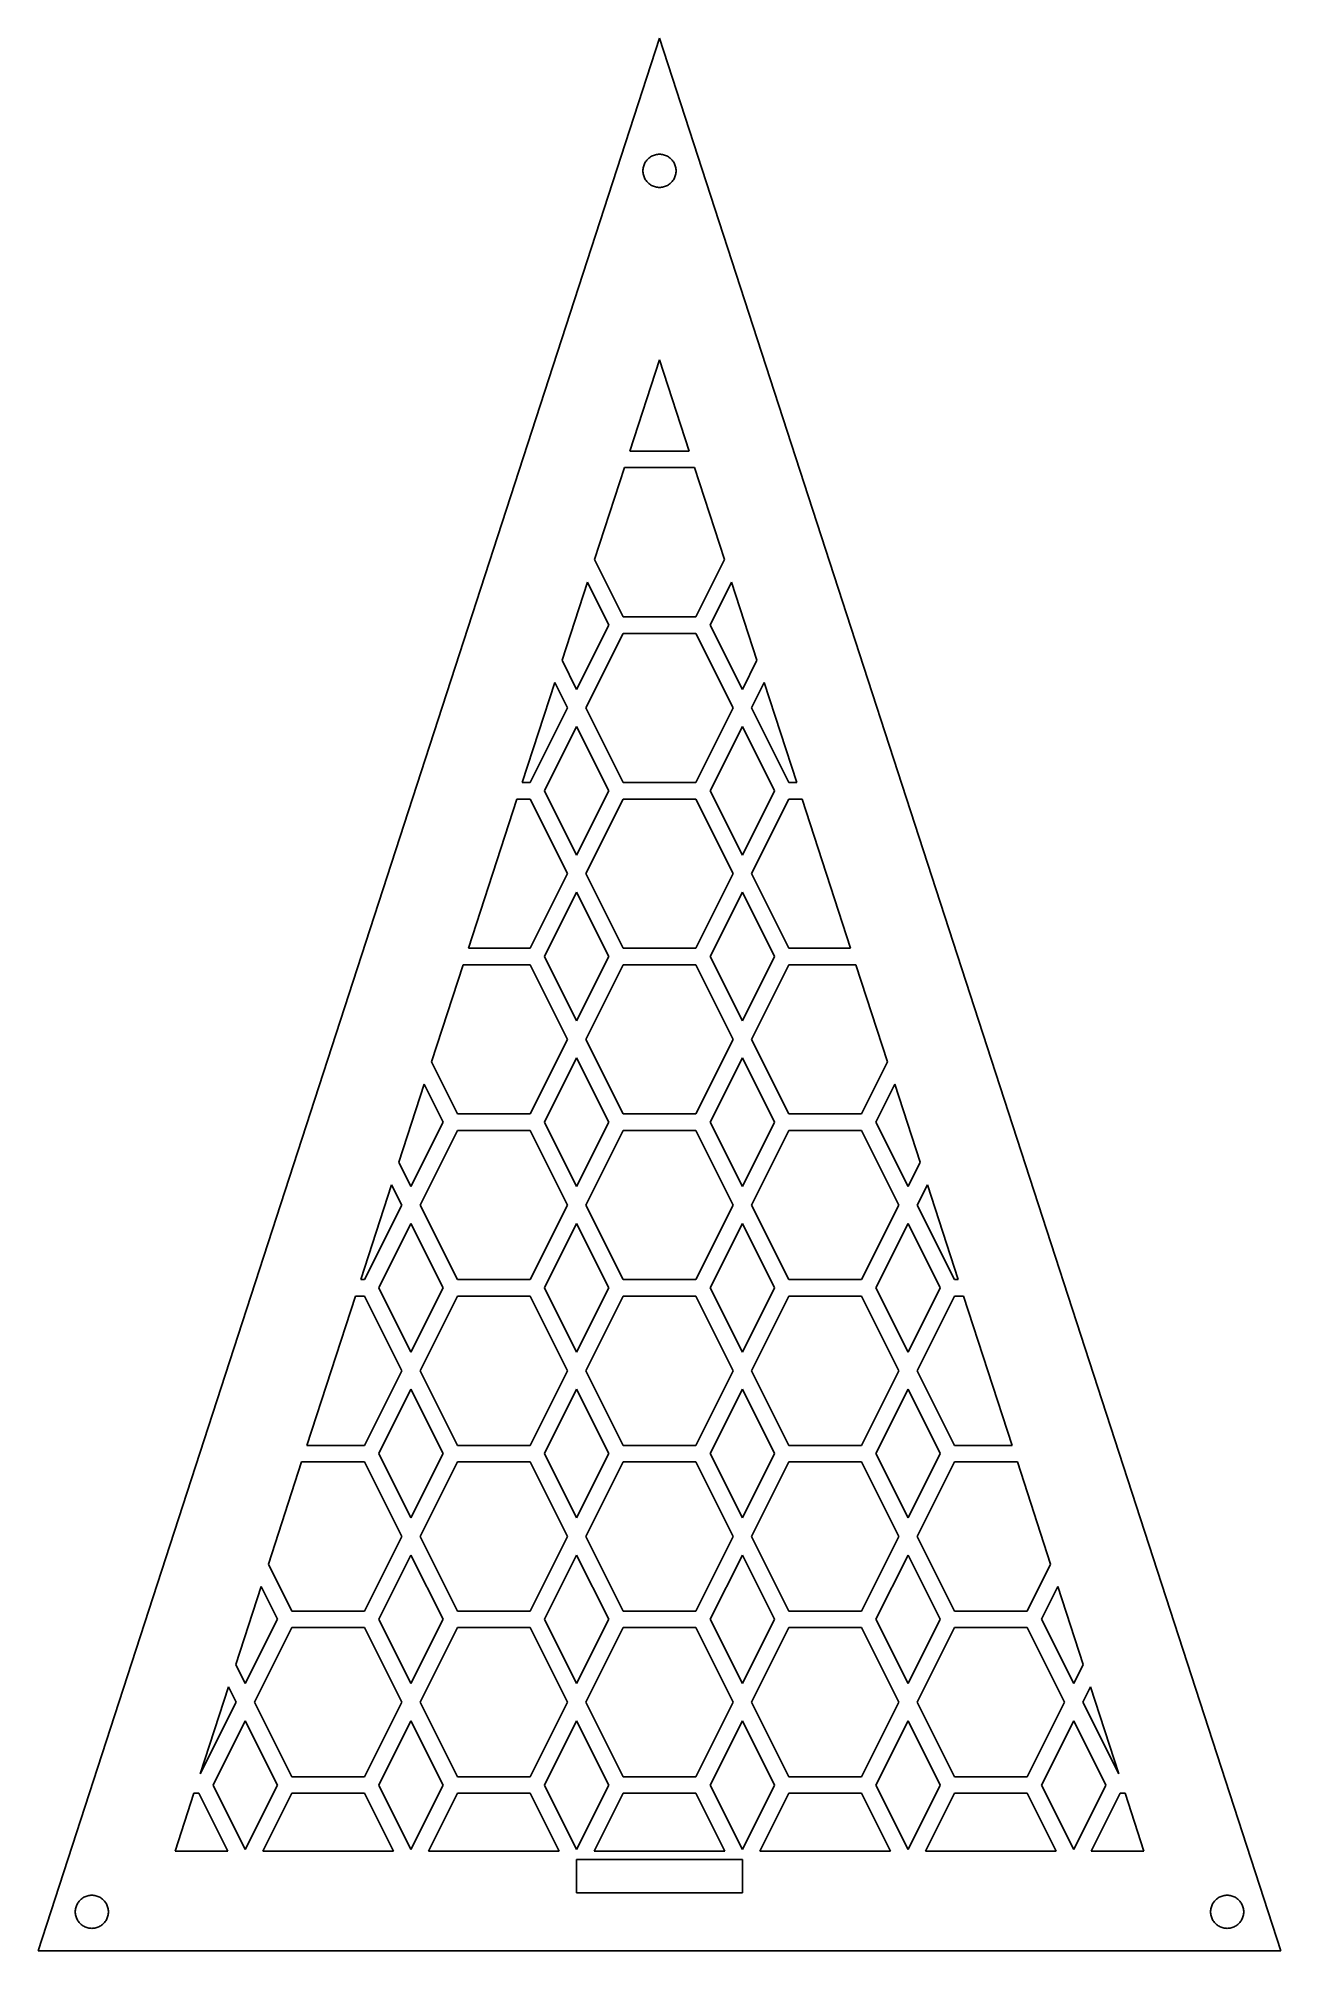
# Model space of a CAD drawing. Header units: metres. Extents: x -75 to 75, y 0 to 231.
import ezdxf

# ---------------------------------------------------------------- set-up
doc = ezdxf.new("R2010")
doc.units = ezdxf.units.M

msp = doc.modelspace()

# ---------------------------------------------------------------- linework, layer by layer
for p, q in [((0, 230.826), (-75, 0)), ((75, 0), (0, 230.826)), ((-2, 214.826), (-1.99605, 214.952)), ((-1.99605, 214.701), (-2, 214.826)), ((-1.99605, 214.952), (-1.98422, 215.077)), ((-1.98422, 214.576), (-1.99605, 214.701)), ((-1.98422, 215.077), (-1.96457, 215.201)), ((-1.96457, 215.201), (-1.93716, 215.324)), ((-1.93716, 215.324), (-1.9021, 215.444)), ((-1.9021, 215.444), (-1.85954, 215.562)), ((-1.85954, 215.562), (-1.80965, 215.678)), ((-1.80965, 215.678), (-1.75261, 215.79)), ((-1.75261, 215.79), (-1.68864, 215.898)), ((-1.68864, 215.898), (-1.61803, 216.002)), ((-1.61803, 216.002), (-1.54102, 216.101)), ((-1.54102, 216.101), (-1.45793, 216.195)), ((-1.45793, 216.195), (-1.36908, 216.284)), ((-1.36908, 216.284), (-1.27484, 216.367)), ((-1.27484, 216.367), (-1.17557, 216.444)), ((-1.17557, 216.444), (-1.07164, 216.515)), ((-1.07164, 216.515), (-0.963501, 216.579)), ((-0.963501, 216.579), (-0.851547, 216.636)), ((-0.851547, 216.636), (-0.736237, 216.686)), ((-0.736237, 216.686), (-0.618027, 216.728)), ((-0.618027, 216.728), (-0.497375, 216.763)), ((-0.497375, 216.763), (-0.374756, 216.791)), ((-0.374756, 216.791), (-0.250656, 216.81)), ((-0.250656, 216.81), (-0.12558, 216.822)), ((-0.12558, 216.822), (0, 216.826)), ((0, 216.826), (0.12558, 216.822)), ((0.12558, 216.822), (0.250656, 216.81)), ((0.250656, 216.81), (0.374756, 216.791)), ((0.374756, 216.791), (0.497375, 216.763)), ((0.497375, 216.763), (0.618027, 216.728)), ((0.618027, 216.728), (0.736237, 216.686)), ((0.736237, 216.686), (0.851547, 216.636)), ((0.851547, 216.636), (0.963501, 216.579)), ((0.963501, 216.579), (1.07164, 216.515)), ((1.07164, 216.515), (1.17557, 216.444)), ((1.17557, 216.444), (1.27484, 216.367)), ((1.27484, 216.367), (1.36908, 216.284)), ((1.36908, 216.284), (1.45793, 216.195)), ((1.45793, 216.195), (1.54102, 216.101)), ((1.54102, 216.101), (1.61803, 216.002)), ((1.61803, 216.002), (1.68864, 215.898)), ((1.68864, 215.898), (1.75261, 215.79)), ((1.75261, 215.79), (1.80965, 215.678)), ((1.80965, 215.678), (1.85954, 215.562)), ((1.85954, 215.562), (1.9021, 215.444)), ((1.9021, 215.444), (1.93716, 215.324)), ((1.93716, 215.324), (1.96457, 215.201)), ((1.96457, 215.201), (1.98422, 215.077)), ((1.98422, 215.077), (1.99605, 214.952)), ((1.99605, 214.701), (1.98422, 214.576)), ((1.99605, 214.952), (2, 214.826)), ((2, 214.826), (1.99605, 214.701)), ((-1.96457, 214.451), (-1.98422, 214.576)), ((-1.93716, 214.329), (-1.96457, 214.451)), ((-1.9021, 214.208), (-1.93716, 214.329)), ((-1.85954, 214.09), (-1.9021, 214.208)), ((-1.80965, 213.975), (-1.85954, 214.09)), ((-1.75261, 213.863), (-1.80965, 213.975)), ((-1.68864, 213.755), (-1.75261, 213.863)), ((-1.61803, 213.651), (-1.68864, 213.755)), ((-1.54102, 213.551), (-1.61803, 213.651)), ((-1.45793, 213.457), (-1.54102, 213.551)), ((-1.36908, 213.368), (-1.45793, 213.457)), ((-1.27484, 213.285), (-1.36908, 213.368)), ((-1.17557, 213.208), (-1.27484, 213.285)), ((-1.07164, 213.138), (-1.17557, 213.208)), ((-0.963501, 213.074), (-1.07164, 213.138)), ((-0.851547, 213.017), (-0.963501, 213.074)), ((-0.736237, 212.967), (-0.851547, 213.017)), ((-0.618027, 212.924), (-0.736237, 212.967)), ((-0.497375, 212.889), (-0.618027, 212.924)), ((-0.374756, 212.862), (-0.497375, 212.889)), ((-0.250656, 212.842), (-0.374756, 212.862)), ((-0.12558, 212.83), (-0.250656, 212.842)), ((0, 212.826), (-0.12558, 212.83)), ((0.12558, 212.83), (0, 212.826)), ((0.250656, 212.842), (0.12558, 212.83)), ((0.374756, 212.862), (0.250656, 212.842)), ((0.497375, 212.889), (0.374756, 212.862)), ((0.618027, 212.924), (0.497375, 212.889)), ((0.736237, 212.967), (0.618027, 212.924)), ((0.851547, 213.017), (0.736237, 212.967)), ((0.963501, 213.074), (0.851547, 213.017)), ((1.07164, 213.138), (0.963501, 213.074)), ((1.17557, 213.208), (1.07164, 213.138)), ((1.27484, 213.285), (1.17557, 213.208)), ((1.36908, 213.368), (1.27484, 213.285)), ((1.45793, 213.457), (1.36908, 213.368)), ((1.54102, 213.551), (1.45793, 213.457)), ((1.61803, 213.651), (1.54102, 213.551)), ((1.68864, 213.755), (1.61803, 213.651)), ((1.75261, 213.863), (1.68864, 213.755)), ((1.80965, 213.975), (1.75261, 213.863)), ((1.85954, 214.09), (1.80965, 213.975)), ((1.9021, 214.208), (1.85954, 214.09)), ((1.93716, 214.329), (1.9021, 214.208)), ((1.96457, 214.451), (1.93716, 214.329)), ((1.98422, 214.576), (1.96457, 214.451)), ((-3.57207, 181), (0, 191.993)), ((0, 191.993), (3.57207, 181)), ((3.57207, 181), (-3.57207, 181)), ((-7.82977, 167.896), (-4.22176, 179)), ((-4.22176, 179), (4.22176, 179)), ((4.22176, 179), (7.82986, 167.896)), ((-4.38171, 161), (-7.82977, 167.896)), ((7.82986, 167.896), (4.38171, 161)), ((-11.7687, 155.773), (-8.71049, 165.185)), ((-8.71049, 165.185), (-6.11786, 160)), ((6.11786, 160), (8.71049, 165.185)), ((8.71049, 165.185), (11.7687, 155.773)), ((-6.11786, 160), (-10, 152.236)), ((4.38171, 161), (-4.38171, 161)), ((10, 152.236), (6.11786, 160)), ((-8.88184, 150), (-4.38202, 159)), ((-4.38202, 159), (4.38202, 159)), ((4.38202, 159), (8.88214, 150)), ((-10, 152.236), (-11.7687, 155.773)), ((11.7687, 155.773), (10, 152.236)), ((-16.5689, 141), (-12.6493, 153.063)), ((-12.6493, 153.063), (-11.1179, 150)), ((11.1182, 150), (12.6494, 153.063)), ((12.6494, 153.063), (16.5689, 141)), ((-11.1179, 150), (-15.6183, 141)), ((-13.8821, 140), (-10, 147.764)), ((-10, 147.764), (-6.11786, 140)), ((-4.38171, 141), (-8.88184, 150)), ((8.88214, 150), (4.38171, 141)), ((6.11786, 140), (10, 147.764)), ((10, 147.764), (13.8821, 140)), ((15.6183, 141), (11.1182, 150)), ((-15.6183, 141), (-16.5689, 141)), ((4.38171, 141), (-4.38171, 141)), ((16.5689, 141), (15.6183, 141)), ((-23.0672, 121), (-17.2185, 139)), ((-17.2185, 139), (-15.618, 139)), ((-15.618, 139), (-11.1179, 130)), ((-10, 132.236), (-13.8821, 140)), ((-6.11786, 140), (-10, 132.236)), ((-8.88184, 130), (-4.38202, 139)), ((-4.38202, 139), (4.38202, 139)), ((4.38202, 139), (8.88214, 130)), ((10, 132.236), (6.11786, 140)), ((13.8821, 140), (10, 132.236)), ((11.1182, 130), (15.618, 139)), ((15.618, 139), (17.2185, 139)), ((17.2185, 139), (23.0672, 121)), ((-11.1179, 130), (-15.6183, 121)), ((-4.38171, 121), (-8.88184, 130)), ((8.88214, 130), (4.38171, 121)), ((15.6183, 121), (11.1182, 130)), ((-13.8821, 120), (-10, 127.764)), ((-10, 127.764), (-6.11786, 120)), ((6.11786, 120), (10, 127.764)), ((10, 127.764), (13.8821, 120)), ((-15.6183, 121), (-23.0672, 121)), ((4.38171, 121), (-4.38171, 121)), ((23.0672, 121), (15.6183, 121)), ((-27.5238, 107.284), (-23.7169, 119)), ((-23.7169, 119), (-15.618, 119)), ((-15.618, 119), (-11.1179, 110)), ((-10, 112.236), (-13.8821, 120)), ((-6.11786, 120), (-10, 112.236)), ((-8.88184, 110), (-4.38202, 119)), ((-4.38202, 119), (4.38202, 119)), ((4.38202, 119), (8.88214, 110)), ((10, 112.236), (6.11786, 120)), ((13.8821, 120), (10, 112.236)), ((11.1182, 110), (15.618, 119)), ((15.618, 119), (23.7169, 119)), ((23.7169, 119), (27.5239, 107.284)), ((-11.1179, 110), (-15.6183, 101)), ((-4.38171, 101), (-8.88184, 110)), ((8.88214, 110), (4.38171, 101)), ((15.6183, 101), (11.1182, 110)), ((-24.3817, 101), (-27.5238, 107.284)), ((-13.8821, 100), (-10, 107.764)), ((-10, 107.764), (-6.11786, 100)), ((6.11786, 100), (10, 107.764)), ((10, 107.764), (13.8821, 100)), ((27.5239, 107.284), (24.3817, 101)), ((-31.4627, 95.1611), (-28.4045, 104.573)), ((-28.4045, 104.573), (-26.1179, 100)), ((26.1179, 100), (28.4045, 104.573)), ((28.4045, 104.573), (31.4627, 95.1611)), ((-26.1179, 100), (-30, 92.2357)), ((-15.6183, 101), (-24.3817, 101)), ((-10, 92.2357), (-13.8821, 100)), ((-6.11786, 100), (-10, 92.2357)), ((4.38171, 101), (-4.38171, 101)), ((10, 92.2357), (6.11786, 100)), ((13.8821, 100), (10, 92.2357)), ((24.3817, 101), (15.6183, 101)), ((30, 92.2357), (26.1179, 100)), ((-28.8818, 90), (-24.382, 99.0002)), ((-24.382, 99.0002), (-15.618, 99.0002)), ((-15.618, 99.0002), (-11.1179, 90)), ((-8.88184, 90), (-4.38202, 99.0002)), ((-4.38202, 99.0002), (4.38202, 99.0002)), ((4.38202, 99.0002), (8.88214, 90)), ((11.1182, 90), (15.618, 99.0002)), ((15.618, 99.0002), (24.382, 99.0002)), ((24.382, 99.0002), (28.8821, 90)), ((-30, 92.2357), (-31.4627, 95.1611)), ((31.4627, 95.1611), (30, 92.2357)), ((-36.064, 80.9998), (-32.3433, 92.4509)), ((-32.3433, 92.4509), (-31.1179, 90)), ((31.1182, 90), (32.3434, 92.4507)), ((32.3434, 92.4507), (36.064, 80.9998)), ((-31.1179, 90), (-35.6183, 80.9998)), ((-33.8821, 80), (-30, 87.7643)), ((-30, 87.7643), (-26.1179, 80)), ((-24.3817, 80.9998), (-28.8818, 90)), ((-11.1179, 90), (-15.6183, 80.9998)), ((-13.8821, 80), (-10, 87.7643)), ((-10, 87.7643), (-6.11786, 80)), ((-4.38171, 80.9998), (-8.88184, 90)), ((8.88214, 90), (4.38171, 80.9998)), ((6.11786, 80), (10, 87.7643)), ((10, 87.7643), (13.8821, 80)), ((15.6183, 80.9998), (11.1182, 90)), ((28.8821, 90), (24.3817, 80.9998)), ((26.1179, 80), (30, 87.7643)), ((30, 87.7643), (33.8821, 80)), ((35.6183, 80.9998), (31.1182, 90)), ((-35.6183, 80.9998), (-36.064, 80.9998)), ((-15.6183, 80.9998), (-24.3817, 80.9998)), ((4.38171, 80.9998), (-4.38171, 80.9998)), ((24.3817, 80.9998), (15.6183, 80.9998)), ((36.064, 80.9998), (35.6183, 80.9998)), ((-42.5624, 60.9998), (-36.7137, 79.0002)), ((-36.7137, 79.0002), (-35.618, 79.0002)), ((-35.618, 79.0002), (-31.1179, 70)), ((-30, 72.2357), (-33.8821, 80)), ((-26.1179, 80), (-30, 72.2357)), ((-28.8818, 70), (-24.382, 79.0002)), ((-24.382, 79.0002), (-15.618, 79.0002)), ((-15.618, 79.0002), (-11.1179, 70)), ((-10, 72.2357), (-13.8821, 80)), ((-6.11786, 80), (-10, 72.2357)), ((-8.88184, 70), (-4.38202, 79.0002)), ((-4.38202, 79.0002), (4.38202, 79.0002)), ((4.38202, 79.0002), (8.88214, 70)), ((10, 72.2357), (6.11786, 80)), ((13.8821, 80), (10, 72.2357)), ((11.1182, 70), (15.618, 79.0002)), ((15.618, 79.0002), (24.382, 79.0002)), ((24.382, 79.0002), (28.8821, 70)), ((30, 72.2357), (26.1179, 80)), ((33.8821, 80), (30, 72.2357)), ((31.1182, 70), (35.618, 79.0002)), ((35.618, 79.0002), (36.7137, 79.0002)), ((36.7137, 79.0002), (42.5624, 60.9998)), ((-31.1179, 70), (-35.6183, 60.9998)), ((-24.3817, 60.9998), (-28.8818, 70)), ((-11.1179, 70), (-15.6183, 60.9998)), ((-4.38171, 60.9998), (-8.88184, 70)), ((8.88214, 70), (4.38171, 60.9998)), ((15.6183, 60.9998), (11.1182, 70)), ((28.8821, 70), (24.3817, 60.9998)), ((35.6183, 60.9998), (31.1182, 70)), ((-33.8821, 60), (-30, 67.7643)), ((-30, 67.7643), (-26.1179, 60)), ((-13.8821, 60), (-10, 67.7643)), ((-10, 67.7643), (-6.11786, 60)), ((6.11786, 60), (10, 67.7643)), ((10, 67.7643), (13.8821, 60)), ((26.1179, 60), (30, 67.7643)), ((30, 67.7643), (33.8821, 60)), ((-35.6183, 60.9998), (-42.5624, 60.9998)), ((-15.6183, 60.9998), (-24.3817, 60.9998)), ((4.38171, 60.9998), (-4.38171, 60.9998)), ((24.3817, 60.9998), (15.6183, 60.9998)), ((42.5624, 60.9998), (35.6183, 60.9998)), ((-47.2178, 46.672), (-43.2121, 59.0002)), ((-43.2121, 59.0002), (-35.618, 59.0002)), ((-35.618, 59.0002), (-31.1179, 50)), ((-30, 52.2357), (-33.8821, 60)), ((-26.1179, 60), (-30, 52.2357)), ((-28.8818, 50), (-24.382, 59.0002)), ((-24.382, 59.0002), (-15.618, 59.0002)), ((-15.618, 59.0002), (-11.1179, 50)), ((-10, 52.2357), (-13.8821, 60)), ((-6.11786, 60), (-10, 52.2357)), ((-8.88184, 50), (-4.38202, 59.0002)), ((-4.38202, 59.0002), (4.38202, 59.0002)), ((4.38202, 59.0002), (8.88214, 50)), ((10, 52.2357), (6.11786, 60)), ((13.8821, 60), (10, 52.2357)), ((11.1182, 50), (15.618, 59.0002)), ((15.618, 59.0002), (24.382, 59.0002)), ((24.382, 59.0002), (28.8821, 50)), ((30, 52.2357), (26.1179, 60)), ((33.8821, 60), (30, 52.2357)), ((31.1182, 50), (35.618, 59.0002)), ((35.618, 59.0002), (43.2121, 59.0002)), ((43.2121, 59.0002), (47.2179, 46.6717)), ((-31.1179, 50), (-35.6183, 40.9998)), ((-24.3817, 40.9998), (-28.8818, 50)), ((-11.1179, 50), (-15.6183, 40.9998)), ((-4.38171, 40.9998), (-8.88184, 50)), ((8.88214, 50), (4.38171, 40.9998)), ((15.6183, 40.9998), (11.1182, 50)), ((28.8821, 50), (24.3817, 40.9998)), ((35.6183, 40.9998), (31.1182, 50)), ((-44.3817, 40.9998), (-47.2178, 46.672)), ((-33.8821, 40), (-30, 47.7643)), ((-30, 47.7643), (-26.1179, 40)), ((-13.8821, 40), (-10, 47.7643)), ((-10, 47.7643), (-6.11786, 40)), ((6.11786, 40), (10, 47.7643)), ((10, 47.7643), (13.8821, 40)), ((26.1179, 40), (30, 47.7643)), ((30, 47.7643), (33.8821, 40)), ((47.2179, 46.6717), (44.3817, 40.9998)), ((-51.1567, 34.5492), (-48.0985, 43.9614)), ((-48.0985, 43.9614), (-46.1179, 40)), ((46.1179, 40), (48.0985, 43.9614)), ((48.0985, 43.9614), (51.1567, 34.5492)), ((-46.1179, 40), (-50, 32.2357)), ((-35.6183, 40.9998), (-44.3817, 40.9998)), ((-30, 32.2357), (-33.8821, 40)), ((-26.1179, 40), (-30, 32.2357)), ((-15.6183, 40.9998), (-24.3817, 40.9998)), ((-10, 32.2357), (-13.8821, 40)), ((-6.11786, 40), (-10, 32.2357)), ((4.38171, 40.9998), (-4.38171, 40.9998)), ((10, 32.2357), (6.11786, 40)), ((13.8821, 40), (10, 32.2357)), ((24.3817, 40.9998), (15.6183, 40.9998)), ((30, 32.2357), (26.1179, 40)), ((33.8821, 40), (30, 32.2357)), ((44.3817, 40.9998), (35.6183, 40.9998)), ((50, 32.2357), (46.1179, 40)), ((-48.8818, 30), (-44.382, 39.0002)), ((-44.382, 39.0002), (-35.618, 39.0002)), ((-35.618, 39.0002), (-31.1179, 30)), ((-28.8818, 30), (-24.382, 39.0002)), ((-24.382, 39.0002), (-15.618, 39.0002)), ((-15.618, 39.0002), (-11.1179, 30)), ((-8.88184, 30), (-4.38202, 39.0002)), ((-4.38202, 39.0002), (4.38202, 39.0002)), ((4.38202, 39.0002), (8.88214, 30)), ((11.1182, 30), (15.618, 39.0002)), ((15.618, 39.0002), (24.382, 39.0002)), ((24.382, 39.0002), (28.8821, 30)), ((31.1182, 30), (35.618, 39.0002)), ((35.618, 39.0002), (44.382, 39.0002)), ((44.382, 39.0002), (48.8821, 30)), ((-50, 32.2357), (-51.1567, 34.5492)), ((51.1567, 34.5492), (50, 32.2357)), ((-55.4496, 21.3371), (-52.0373, 31.839)), ((-52.0373, 31.839), (-51.1179, 30)), ((51.1182, 30), (52.0374, 31.8387)), ((52.0374, 31.8387), (55.4496, 21.3371)), ((-51.1179, 30), (-55.4496, 21.3371)), ((-53.8821, 20), (-50, 27.7643)), ((-50, 27.7643), (-46.1179, 20)), ((-44.3817, 20.9998), (-48.8818, 30)), ((-31.1179, 30), (-35.6183, 20.9998)), ((-33.8821, 20), (-30, 27.7643)), ((-30, 27.7643), (-26.1179, 20)), ((-24.3817, 20.9998), (-28.8818, 30)), ((-11.1179, 30), (-15.6183, 20.9998)), ((-13.8821, 20), (-10, 27.7643)), ((-10, 27.7643), (-6.11786, 20)), ((-4.38171, 20.9998), (-8.88184, 30)), ((8.88214, 30), (4.38171, 20.9998)), ((6.11786, 20), (10, 27.7643)), ((10, 27.7643), (13.8821, 20)), ((15.6183, 20.9998), (11.1182, 30)), ((28.8821, 30), (24.3817, 20.9998)), ((26.1179, 20), (30, 27.7643)), ((30, 27.7643), (33.8821, 20)), ((35.6183, 20.9998), (31.1182, 30)), ((48.8821, 30), (44.3817, 20.9998)), ((46.1179, 20), (50, 27.7643)), ((50, 27.7643), (53.8821, 20)), ((55.4496, 21.3371), (51.1182, 30)), ((-35.6183, 20.9998), (-44.3817, 20.9998)), ((-15.6183, 20.9998), (-24.3817, 20.9998)), ((4.38171, 20.9998), (-4.38171, 20.9998)), ((24.3817, 20.9998), (15.6183, 20.9998)), ((44.3817, 20.9998), (35.6183, 20.9998)), ((-58.4834, 12), (-56.2089, 19.0002)), ((-56.2089, 19.0002), (-55.618, 19.0002)), ((-55.618, 19.0002), (-52.1179, 12)), ((-50, 12.2357), (-53.8821, 20)), ((-46.1179, 20), (-50, 12.2357)), ((-47.8819, 12), (-44.382, 19.0002)), ((-44.382, 19.0002), (-35.618, 19.0002)), ((-35.618, 19.0002), (-32.1179, 12)), ((-30, 12.2357), (-33.8821, 20)), ((-26.1179, 20), (-30, 12.2357)), ((-27.8819, 12), (-24.382, 19.0002)), ((-24.382, 19.0002), (-15.618, 19.0002)), ((-15.618, 19.0002), (-12.1179, 12)), ((-10, 12.2357), (-13.8821, 20)), ((-6.11786, 20), (-10, 12.2357)), ((-7.8819, 12), (-4.38202, 19.0002)), ((-4.38202, 19.0002), (4.38202, 19.0002)), ((4.38202, 19.0002), (7.88214, 12)), ((10, 12.2357), (6.11786, 20)), ((13.8821, 20), (10, 12.2357)), ((12.1181, 12), (15.618, 19.0002)), ((15.618, 19.0002), (24.382, 19.0002)), ((24.382, 19.0002), (27.8821, 12)), ((30, 12.2357), (26.1179, 20)), ((33.8821, 20), (30, 12.2357)), ((32.1181, 12), (35.618, 19.0002)), ((35.618, 19.0002), (44.382, 19.0002)), ((44.382, 19.0002), (47.8821, 12)), ((50, 12.2357), (46.1179, 20)), ((53.8821, 20), (50, 12.2357)), ((52.1181, 12), (55.618, 19.0002)), ((55.618, 19.0002), (56.2089, 19.0002)), ((56.2089, 19.0002), (58.4834, 12)), ((-52.1179, 12), (-58.4834, 12)), ((-32.1179, 12), (-47.8819, 12)), ((-12.1179, 12), (-27.8819, 12)), ((7.88214, 12), (-7.8819, 12)), ((27.8821, 12), (12.1181, 12)), ((47.8821, 12), (32.1181, 12)), ((58.4834, 12), (52.1181, 12)), ((-10, 7), (-10, 11)), ((-10, 11), (10, 11)), ((10, 11), (10, 7)), ((10, 7), (-10, 7)), ((-70.5279, 4.70227), (-70.5239, 4.82785)), ((-70.5239, 4.57669), (-70.5279, 4.70227)), ((-70.5239, 4.82785), (-70.5121, 4.95294)), ((-70.5121, 4.95294), (-70.4924, 5.07704)), ((-70.4924, 5.07704), (-70.465, 5.19966)), ((-70.465, 5.19966), (-70.43, 5.32031)), ((-70.43, 5.32031), (-70.3874, 5.43852)), ((-70.3874, 5.43852), (-70.3375, 5.55383)), ((-70.3375, 5.55383), (-70.2805, 5.66579)), ((-70.2805, 5.66579), (-70.2165, 5.77393)), ((-70.2165, 5.77393), (-70.1459, 5.87784)), ((-70.1459, 5.87784), (-70.0689, 5.97713)), ((-70.0689, 5.97713), (-69.9858, 6.07137)), ((-69.9858, 6.07137), (-69.897, 6.16022)), ((-69.897, 6.16022), (-69.8027, 6.2433)), ((-69.8027, 6.2433), (-69.7034, 6.32031)), ((-69.7034, 6.32031), (-69.5995, 6.39093)), ((-69.5995, 6.39093), (-69.4914, 6.4549)), ((-69.4914, 6.4549), (-69.3794, 6.51193)), ((-69.3794, 6.51193), (-69.2641, 6.56183)), ((-69.2641, 6.56183), (-69.1459, 6.60439)), ((-69.1459, 6.60439), (-69.0252, 6.63943)), ((-69.0252, 6.63943), (-68.9026, 6.66685)), ((-68.9026, 6.66685), (-68.7785, 6.68651)), ((-68.7785, 6.68651), (-68.6534, 6.69833)), ((-68.6534, 6.69833), (-68.5279, 6.70227)), ((-68.5279, 6.70227), (-68.4023, 6.69833)), ((-68.4023, 6.69833), (-68.2772, 6.68651)), ((-68.2772, 6.68651), (-68.1531, 6.66685)), ((-68.1531, 6.66685), (-68.0305, 6.63943)), ((-68.0305, 6.63943), (-67.9098, 6.60439)), ((-67.9098, 6.60439), (-67.7916, 6.56183)), ((-67.7916, 6.56183), (-67.6763, 6.51193)), ((-67.6763, 6.51193), (-67.5643, 6.4549)), ((-67.5643, 6.4549), (-67.4562, 6.39093)), ((-67.4562, 6.39093), (-67.3523, 6.32031)), ((-67.3523, 6.32031), (-67.253, 6.2433)), ((-67.253, 6.2433), (-67.1588, 6.16022)), ((-67.1588, 6.16022), (-67.0699, 6.07137)), ((-67.0699, 6.07137), (-66.9868, 5.97713)), ((-66.9868, 5.97713), (-66.9098, 5.87784)), ((-66.9098, 5.87784), (-66.8392, 5.77393)), ((-66.8392, 5.77393), (-66.7752, 5.66579)), ((-66.7752, 5.66579), (-66.7182, 5.55383)), ((-66.7182, 5.55383), (-66.6683, 5.43852)), ((-66.6683, 5.43852), (-66.6257, 5.32031)), ((-66.6257, 5.32031), (-66.5907, 5.19966)), ((-66.5907, 5.19966), (-66.5633, 5.07704)), ((-66.5633, 5.07704), (-66.5436, 4.95294)), ((-66.5436, 4.95294), (-66.5318, 4.82785)), ((-66.5318, 4.82785), (-66.5279, 4.70227)), ((-66.5279, 4.70227), (-66.5318, 4.57669)), ((66.5279, 4.70227), (66.5318, 4.82785)), ((66.5318, 4.57669), (66.5279, 4.70227)), ((66.5318, 4.82785), (66.5436, 4.95294)), ((66.5436, 4.95294), (66.5633, 5.07704)), ((66.5633, 5.07704), (66.5907, 5.19966)), ((66.5907, 5.19966), (66.6257, 5.32031)), ((66.6257, 5.32031), (66.6683, 5.43852)), ((66.6683, 5.43852), (66.7182, 5.55383)), ((66.7182, 5.55383), (66.7752, 5.66579)), ((66.7752, 5.66579), (66.8392, 5.77393)), ((66.8392, 5.77393), (66.9098, 5.87784)), ((66.9098, 5.87784), (66.9868, 5.97713)), ((66.9868, 5.97713), (67.0699, 6.07137)), ((67.0699, 6.07137), (67.1588, 6.16022)), ((67.1588, 6.16022), (67.253, 6.2433)), ((67.253, 6.2433), (67.3523, 6.32031)), ((67.3523, 6.32031), (67.4562, 6.39093)), ((67.4562, 6.39093), (67.5643, 6.4549)), ((67.5643, 6.4549), (67.6763, 6.51193)), ((67.6763, 6.51193), (67.7916, 6.56183)), ((67.7916, 6.56183), (67.9098, 6.60439)), ((67.9098, 6.60439), (68.0305, 6.63943)), ((68.0305, 6.63943), (68.1531, 6.66685)), ((68.1531, 6.66685), (68.2772, 6.68651)), ((68.2772, 6.68651), (68.4023, 6.69833)), ((68.4023, 6.69833), (68.5279, 6.70227)), ((68.5279, 6.70227), (68.6534, 6.69833)), ((68.6534, 6.69833), (68.7785, 6.68651)), ((68.7785, 6.68651), (68.9026, 6.66685)), ((68.9026, 6.66685), (69.0252, 6.63943)), ((69.0252, 6.63943), (69.1459, 6.60439)), ((69.1459, 6.60439), (69.2641, 6.56183)), ((69.2641, 6.56183), (69.3794, 6.51193)), ((69.3794, 6.51193), (69.4914, 6.4549)), ((69.4914, 6.4549), (69.5995, 6.39093)), ((69.5995, 6.39093), (69.7034, 6.32031)), ((69.7034, 6.32031), (69.8027, 6.2433)), ((69.8027, 6.2433), (69.897, 6.16022)), ((69.897, 6.16022), (69.9858, 6.07137)), ((69.9858, 6.07137), (70.0689, 5.97713)), ((70.0689, 5.97713), (70.1459, 5.87784)), ((70.1459, 5.87784), (70.2165, 5.77393)), ((70.2165, 5.77393), (70.2805, 5.66579)), ((70.2805, 5.66579), (70.3375, 5.55383)), ((70.3375, 5.55383), (70.3874, 5.43852)), ((70.3874, 5.43852), (70.43, 5.32031)), ((70.43, 5.32031), (70.465, 5.19966)), ((70.465, 5.19966), (70.4924, 5.07704)), ((70.4924, 5.07704), (70.5121, 4.95294)), ((70.5121, 4.95294), (70.5239, 4.82785)), ((70.5239, 4.82785), (70.5279, 4.70227)), ((70.5279, 4.70227), (70.5239, 4.57669)), ((-70.5121, 4.45161), (-70.5239, 4.57669)), ((-70.4924, 4.32751), (-70.5121, 4.45161)), ((-70.465, 4.2049), (-70.4924, 4.32751)), ((-70.43, 4.08424), (-70.465, 4.2049)), ((-70.3874, 3.96602), (-70.43, 4.08424)), ((-70.3375, 3.85072), (-70.3874, 3.96602)), ((-70.2805, 3.73877), (-70.3375, 3.85072)), ((-70.2165, 3.63062), (-70.2805, 3.73877)), ((-70.1459, 3.5267), (-70.2165, 3.63062)), ((-70.0689, 3.42743), (-70.1459, 3.5267)), ((-69.9858, 3.33318), (-70.0689, 3.42743)), ((-69.897, 3.24434), (-69.9858, 3.33318)), ((-69.8027, 3.16125), (-69.897, 3.24434)), ((-69.7034, 3.08424), (-69.8027, 3.16125)), ((-69.5995, 3.01363), (-69.7034, 3.08424)), ((-69.4914, 2.94966), (-69.5995, 3.01363)), ((-69.3794, 2.89262), (-69.4914, 2.94966)), ((-69.2641, 2.84273), (-69.3794, 2.89262)), ((-69.1459, 2.80016), (-69.2641, 2.84273)), ((-69.0252, 2.76511), (-69.1459, 2.80016)), ((-68.9026, 2.7377), (-69.0252, 2.76511)), ((-68.7785, 2.71805), (-68.9026, 2.7377)), ((-68.6534, 2.70622), (-68.7785, 2.71805)), ((-68.5279, 2.70227), (-68.6534, 2.70622)), ((-68.4023, 2.70622), (-68.5279, 2.70227)), ((-68.2772, 2.71805), (-68.4023, 2.70622)), ((-68.1531, 2.7377), (-68.2772, 2.71805)), ((-68.0305, 2.76511), (-68.1531, 2.7377)), ((-67.9098, 2.80016), (-68.0305, 2.76511)), ((-67.7916, 2.84273), (-67.9098, 2.80016)), ((-67.6763, 2.89262), (-67.7916, 2.84273)), ((-67.5643, 2.94966), (-67.6763, 2.89262)), ((-67.4562, 3.01363), (-67.5643, 2.94966)), ((-67.3523, 3.08424), (-67.4562, 3.01363)), ((-67.253, 3.16125), (-67.3523, 3.08424)), ((-67.1588, 3.24434), (-67.253, 3.16125)), ((-67.0699, 3.33318), (-67.1588, 3.24434)), ((-66.9868, 3.42743), (-67.0699, 3.33318)), ((-66.9098, 3.5267), (-66.9868, 3.42743)), ((-66.8392, 3.63062), (-66.9098, 3.5267)), ((-66.7752, 3.73877), (-66.8392, 3.63062)), ((-66.7182, 3.85072), (-66.7752, 3.73877)), ((-66.6683, 3.96602), (-66.7182, 3.85072)), ((-66.6257, 4.08424), (-66.6683, 3.96602)), ((-66.5907, 4.2049), (-66.6257, 4.08424)), ((-66.5633, 4.32751), (-66.5907, 4.2049)), ((-66.5436, 4.45161), (-66.5633, 4.32751)), ((-66.5318, 4.57669), (-66.5436, 4.45161)), ((66.5436, 4.45161), (66.5318, 4.57669)), ((66.5633, 4.32751), (66.5436, 4.45161)), ((66.5907, 4.2049), (66.5633, 4.32751)), ((66.6257, 4.08424), (66.5907, 4.2049)), ((66.6683, 3.96602), (66.6257, 4.08424)), ((66.7182, 3.85072), (66.6683, 3.96602)), ((66.7752, 3.73877), (66.7182, 3.85072)), ((66.8392, 3.63062), (66.7752, 3.73877)), ((66.9098, 3.5267), (66.8392, 3.63062)), ((66.9868, 3.42743), (66.9098, 3.5267)), ((67.0699, 3.33318), (66.9868, 3.42743)), ((67.1588, 3.24434), (67.0699, 3.33318)), ((67.253, 3.16125), (67.1588, 3.24434)), ((67.3523, 3.08424), (67.253, 3.16125)), ((67.4562, 3.01363), (67.3523, 3.08424)), ((67.5643, 2.94966), (67.4562, 3.01363)), ((67.6763, 2.89262), (67.5643, 2.94966)), ((67.7916, 2.84273), (67.6763, 2.89262)), ((67.9098, 2.80016), (67.7916, 2.84273)), ((68.0305, 2.76511), (67.9098, 2.80016)), ((68.1531, 2.7377), (68.0305, 2.76511)), ((68.2772, 2.71805), (68.1531, 2.7377)), ((68.4023, 2.70622), (68.2772, 2.71805)), ((68.5279, 2.70227), (68.4023, 2.70622)), ((68.6534, 2.70622), (68.5279, 2.70227)), ((68.7785, 2.71805), (68.6534, 2.70622)), ((68.9026, 2.7377), (68.7785, 2.71805)), ((69.0252, 2.76511), (68.9026, 2.7377)), ((69.1459, 2.80016), (69.0252, 2.76511)), ((69.2641, 2.84273), (69.1459, 2.80016)), ((69.3794, 2.89262), (69.2641, 2.84273)), ((69.4914, 2.94966), (69.3794, 2.89262)), ((69.5995, 3.01363), (69.4914, 2.94966)), ((69.7034, 3.08424), (69.5995, 3.01363)), ((69.8027, 3.16125), (69.7034, 3.08424)), ((69.897, 3.24434), (69.8027, 3.16125)), ((69.9858, 3.33318), (69.897, 3.24434)), ((70.0689, 3.42743), (69.9858, 3.33318)), ((70.1459, 3.5267), (70.0689, 3.42743)), ((70.2165, 3.63062), (70.1459, 3.5267)), ((70.2805, 3.73877), (70.2165, 3.63062)), ((70.3375, 3.85072), (70.2805, 3.73877)), ((70.3874, 3.96602), (70.3375, 3.85072)), ((70.43, 4.08424), (70.3874, 3.96602)), ((70.465, 4.2049), (70.43, 4.08424)), ((70.4924, 4.32751), (70.465, 4.2049)), ((70.5121, 4.45161), (70.4924, 4.32751)), ((70.5239, 4.57669), (70.5121, 4.45161)), ((-75, 0), (75, 0))]:
    msp.add_line(p, q)

doc.saveas('drawing.dxf')
